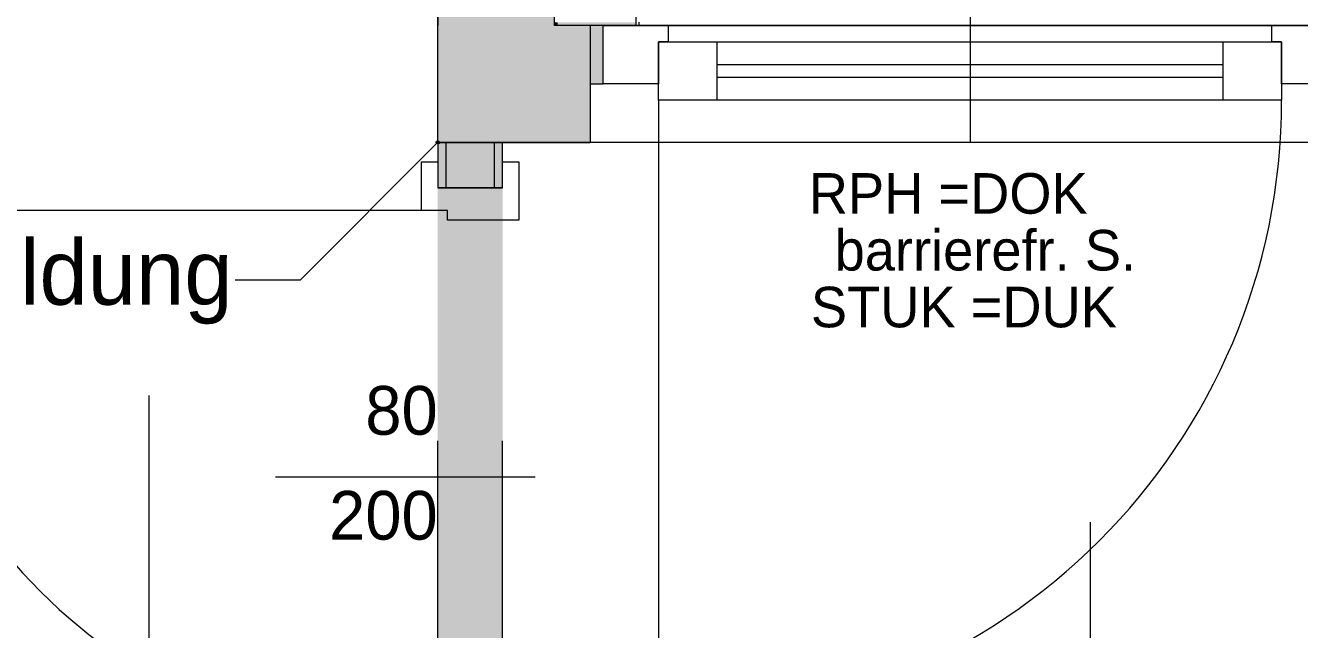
# Model space of a CAD drawing. Header units: metres. Extents: x -4 to 206, y -18 to 45.
# Drawn here: x 2.81 to 4.772, y -1.46 to -0.53 of the extents above; entities that cross this region are included whole.
import ezdxf

# ---------------------------------------------------------------- set-up
doc = ezdxf.new("R2010")
doc.units = ezdxf.units.M
doc.header["$MEASUREMENT"] = 0
for name, pattern in [('Achse', [0.004, 0.002, -0.001, 0, -0.001]), ('Punkt 1_1', [0.075, 0.025, -0.05]), ('Schnittlinie', [0.006, 0.003, -0.0015, 0, -0.0015]), ('Untersicht', [0.001, 0.0005, -0.0005])]:
    doc.linetypes.add(name, pattern=pattern)
for name, color, linetype in [('2._2.Stock PP STG1_4_000 Achsraster', 7, 'Continuous'), ('2._2.Stock PP STG1_4_110 Wand Aussen', 7, 'Continuous'), ('2._2.Stock PP STG1_4_130 Wand Innen', 7, 'Continuous'), ('2._2.Stock PP STG1_4_210 Decke', 7, 'Continuous'), ('2._2.Stock PP STG1_4_220 Bodenaufbau', 7, 'Continuous'), ('2._2.Stock PP STG1_4_851 Marker Schnitt', 7, 'Continuous'), ('2._2.Stock PP STG1_4_955 Polierplan Beschriftung', 7, 'Continuous')]:
    doc.layers.add(name, color=color, linetype=linetype)
doc.styles.add('ERSTELLTER_STIL_2', font='')
doc.styles.get('ERSTELLTER_STIL_2').set_extended_font_data('Eurostile')

msp = doc.modelspace()

# ---------------------------------------------------------------- hatches: boundary and pattern name
at = {"layer": '2._2.Stock PP STG1_4_110 Wand Aussen', "linetype": 'Continuous', "lineweight": 13, "true_color": 0x3f7f02}
for points in [[(3.445, -0.31), (3.445, -0.53), (3.625, -0.53), (3.625, -0.31)], [(3.625, -0.53), (3.445, -0.53), (3.445, -0.71)], [(3.625, -0.53), (3.445, -0.71), (3.625, -0.71)], [(3.625, -0.53), (3.625, -0.71), (3.68, -0.71), (3.68, -0.62), (3.68, -0.53)]]:
    msp.add_hatch(color=76, dxfattribs=at).paths.add_polyline_path(points)
at = {"layer": '2._2.Stock PP STG1_4_110 Wand Aussen', "linetype": 'Continuous', "lineweight": 0, "true_color": 0x373737}
for points in [[(3.63, -0.525), (3.625, -0.525), (3.625, -0.53)], [(3.63, -0.525), (3.625, -0.53), (3.63, -0.53)], [(3.63, -0.525), (3.63, -0.53), (3.75, -0.53), (3.75, -0.525)]]:
    msp.add_hatch(color=250, dxfattribs=at).paths.add_polyline_path(points)
at = {"layer": '2._2.Stock PP STG1_4_110 Wand Aussen', "linetype": 'Continuous', "lineweight": 13, "true_color": 0xff6400}
msp.add_hatch(color=30, dxfattribs=at).paths.add_polyline_path([(3.7, -0.53), (3.68, -0.53), (3.68, -0.62), (3.7, -0.62)])
at = {"layer": '2._2.Stock PP STG1_4_130 Wand Innen', "linetype": 'Continuous', "lineweight": 13, "true_color": 0xfb02fe}
for points in [[(3.445, -0.71), (3.445, -0.78), (3.4575, -0.78), (3.4575, -0.71)], [(3.5325, -0.71), (3.5325, -0.78), (3.545, -0.78), (3.545, -0.71)]]:
    msp.add_hatch(color=6, dxfattribs=at).paths.add_polyline_path(points)
at = {"layer": '2._2.Stock PP STG1_4_130 Wand Innen', "linetype": 'Continuous', "lineweight": 13, "true_color": 0xffaa00}
msp.add_hatch(color=40, dxfattribs=at).paths.add_polyline_path([(3.4575, -0.71), (3.4575, -0.78), (3.5325, -0.78), (3.5325, -0.71)])
at = {"layer": '2._2.Stock PP STG1_4_130 Wand Innen', "linetype": 'Continuous', "lineweight": 0, "true_color": 0xffffff}
msp.add_hatch(color=7, dxfattribs=at).paths.add_polyline_path([(3.545, -0.78), (3.445, -0.78), (3.445, -1.67), (3.545, -1.67)])
at = {"layer": '2._2.Stock PP STG1_4_955 Polierplan Beschriftung', "linetype": 'Continuous', "lineweight": 13, "true_color": 0xfb02fe}
msp.add_hatch(color=6, dxfattribs=at).paths.add_polyline_path([(3.4425, -0.71), (3.4427, -0.711), (3.4432, -0.7118), (3.444, -0.7123), (3.445, -0.7125), (3.446, -0.7123), (3.4468, -0.7118), (3.4473, -0.711), (3.4475, -0.71), (3.4473, -0.709), (3.4468, -0.7082), (3.446, -0.7077), (3.445, -0.7075), (3.444, -0.7077), (3.4432, -0.7082), (3.4427, -0.709)])

# ---------------------------------------------------------------- linework, layer by layer
at = {"layer": '2._2.Stock PP STG1_4_000 Achsraster', "color": 5, "linetype": 'Achse', "lineweight": 0, "ltscale": 1000}
msp.add_line((3, 3), (3, -18), dxfattribs=at)
at = {"layer": '2._2.Stock PP STG1_4_110 Wand Aussen', "color": 7, "linetype": 'Continuous', "lineweight": 13, "ltscale": 1000}
for p, q in [((4.265, -0.0109), (4.265, -0.71)), ((3.75, -0.405), (3.75, -0.53)), ((3.755, -0.525), (3.755, -0.53)), ((3.755, -0.525), (3.755, -0.53)), ((3.75, -0.53), (3.68, -0.53)), ((3.75, -0.53), (3.68, -0.53)), ((3.75, -0.53), (3.68, -0.53)), ((3.7, -0.53), (3.8, -0.53)), ((3.7, -0.62), (3.7, -0.53)), ((3.75, -0.53), (3.755, -0.53)), ((3.75, -0.53), (3.755, -0.53)), ((3.75, -0.53), (3.755, -0.53)), ((3.8, -0.53), (4.73, -0.53)), ((3.8, -0.53), (3.8, -0.555)), ((4.73, -0.555), (4.73, -0.53)), ((4.73, -0.53), (4.83, -0.53)), ((3.8, -0.555), (3.785, -0.555)), ((3.785, -0.555), (3.785, -0.62)), ((3.785, -0.645), (3.785, -0.555)), ((3.785, -0.555), (3.875, -0.555)), ((3.875, -0.555), (4.655, -0.555)), ((3.875, -0.555), (3.875, -0.645)), ((4.655, -0.645), (4.655, -0.555)), ((4.655, -0.555), (4.745, -0.555)), ((4.745, -0.555), (4.73, -0.555)), ((4.745, -0.62), (4.745, -0.555)), ((4.745, -0.555), (4.745, -0.645)), ((3.875, -0.59), (4.655, -0.59)), ((3.785, -0.62), (3.7, -0.62)), ((4.655, -0.61), (3.875, -0.61)), ((4.83, -0.62), (4.745, -0.62)), ((3.875, -0.645), (3.785, -0.645)), ((4.655, -0.645), (3.875, -0.645)), ((4.745, -0.645), (4.655, -0.645)), ((4.85, -0.71), (3.68, -0.71)), ((3.68, -0.71), (3.68, -0.71))]:
    msp.add_line(p, q, dxfattribs=at)
at = {"layer": '2._2.Stock PP STG1_4_110 Wand Aussen', "color": 7, "linetype": 'Continuous', "lineweight": 18, "ltscale": 1000}
for p, q in [((3.625, -0.525), (3.625, -0.53)), ((3.625, -0.525), (3.625, -0.53)), ((3.68, -0.53), (3.625, -0.53)), ((3.68, -0.53), (3.68, -0.62)), ((3.68, -0.53), (3.68, -0.62)), ((3.68, -0.53), (3.68, -0.62)), ((3.68, -0.62), (3.68, -0.71)), ((3.68, -0.62), (3.68, -0.71))]:
    msp.add_line(p, q, dxfattribs=at)
at = {"layer": '2._2.Stock PP STG1_4_110 Wand Aussen', "color": 8, "linetype": 'Continuous', "lineweight": 0, "ltscale": 1000}
msp.add_line((3.785, -0.645), (3.785, -1.605), dxfattribs=at)
at = {"layer": '2._2.Stock PP STG1_4_110 Wand Aussen', "color": 8, "linetype": 'Punkt 1_1', "lineweight": 13, "ltscale": 1000}
msp.add_line((4.85, -0.71), (3.68, -0.71), dxfattribs=at)
at = {"layer": '2._2.Stock PP STG1_4_110 Wand Aussen', "color": 7, "linetype": 'Continuous', "lineweight": 18, "ltscale": 1000, "flags": 128}
for points in [[(3.445, -0.31), (3.445, -0.53)], [(3.445, -0.71), (3.445, -0.53)], [(3.445, -0.71), (3.68, -0.71)]]:
    msp.add_lwpolyline(points, dxfattribs=at)
at = {"layer": '2._2.Stock PP STG1_4_110 Wand Aussen', "color": 7, "linetype": 'Continuous', "lineweight": 13, "ltscale": 1000, "flags": 128}
msp.add_lwpolyline([(3.7, -0.53), (3.68, -0.53), (3.68, -0.62), (3.7, -0.62)], close=True, dxfattribs=at)
at = {"layer": '2._2.Stock PP STG1_4_110 Wand Aussen', "color": 8, "linetype": 'Continuous', "lineweight": 0, "ltscale": 1000}
msp.add_arc((3.785, -0.645), 0.96, 270, 0, dxfattribs=at)
at = {"layer": '2._2.Stock PP STG1_4_130 Wand Innen', "color": 7, "linetype": 'Continuous', "lineweight": 18, "ltscale": 1000}
for p, q in [((3.4575, -0.71), (3.4575, -0.78)), ((3.5325, -0.78), (3.5325, -0.71)), ((3.4575, -0.78), (3.445, -0.78)), ((3.4575, -0.78), (3.445, -0.78)), ((3.4575, -0.78), (3.445, -0.78)), ((3.5325, -0.78), (3.4575, -0.78)), ((3.5325, -0.78), (3.4575, -0.78)), ((3.5325, -0.78), (3.4575, -0.78)), ((3.545, -0.78), (3.5325, -0.78)), ((3.545, -0.78), (3.5325, -0.78)), ((3.545, -0.78), (3.5325, -0.78))]:
    msp.add_line(p, q, dxfattribs=at)
at = {"layer": '2._2.Stock PP STG1_4_130 Wand Innen', "color": 7, "linetype": 'Continuous', "lineweight": 13, "ltscale": 1000}
for p, q in [((3.42, -0.815), (3.42, -0.74)), ((3.42, -0.74), (3.445, -0.74)), ((3.445, -0.74), (3.445, -0.78)), ((3.545, -0.78), (3.545, -0.74)), ((3.545, -0.74), (3.57, -0.74)), ((3.57, -0.74), (3.57, -0.83)), ((3.445, -0.78), (3.545, -0.78)), ((3.42, -0.815), (2.59, -0.815)), ((3.46, -0.815), (3.42, -0.815)), ((3.46, -0.83), (3.46, -0.815)), ((3.57, -0.83), (3.46, -0.83)), ((3.195, -1.225), (3.595, -1.225))]:
    msp.add_line(p, q, dxfattribs=at)
at = {"layer": '2._2.Stock PP STG1_4_130 Wand Innen', "color": 8, "linetype": 'Untersicht', "lineweight": 13, "ltscale": 1000}
for p, q in [((3.445, -1.67), (3.445, -0.78)), ((3.545, -1.67), (3.545, -0.78))]:
    msp.add_line(p, q, dxfattribs=at)
at = {"layer": '2._2.Stock PP STG1_4_130 Wand Innen', "color": 7, "linetype": 'Continuous', "lineweight": 18, "ltscale": 1000, "flags": 128}
for points in [[(3.445, -0.71), (3.445, -0.78)], [(3.545, -0.71), (3.445, -0.71)], [(3.545, -0.78), (3.545, -0.71)]]:
    msp.add_lwpolyline(points, dxfattribs=at)
at = {"layer": '2._2.Stock PP STG1_4_130 Wand Innen', "color": 7, "linetype": 'Continuous', "lineweight": 13, "ltscale": 1000}
msp.add_arc((3.42, -0.815), 0.83, 180, 270, dxfattribs=at)
at = {"layer": '2._2.Stock PP STG1_4_210 Decke', "color": 7, "linetype": 'Continuous', "lineweight": 13, "ltscale": 1000, "true_color": 0xf4f4f4, "flags": 128}
msp.add_lwpolyline([(3.625, -0.13), (0.1305, -0.13), (0.1845, -14.87), (5.505, -14.87), (5.505, -15.84), (13.475, -15.84), (13.475, -14.87), (18.8055, -14.87), (18.8546, -0.13), (15.325, -0.13), (15.325, -0.53), (12.96, -0.53), (12.96, 0.67), (6.02, 0.67), (6.02, -0.53), (3.625, -0.53)], close=True, dxfattribs=at)
msp.add_lwpolyline([(3.625, -0.13), (0.1305, -0.13), (0.1845, -14.87), (5.505, -14.87), (5.505, -15.84), (13.475, -15.84), (13.475, -14.87), (18.8055, -14.87), (18.8546, -0.13), (15.325, -0.13), (15.325, -0.53), (12.96, -0.53), (12.96, 0.67), (6.02, 0.67), (6.02, -0.53), (3.625, -0.53)], close=True, dxfattribs=at)
msp.add_lwpolyline([(3.625, -0.13), (0.1305, -0.13), (0.1845, -14.87), (5.505, -14.87), (5.505, -15.84), (13.475, -15.84), (13.475, -14.87), (18.8055, -14.87), (18.8546, -0.13), (15.325, -0.13), (15.325, -0.53), (12.96, -0.53), (12.96, 0.67), (6.02, 0.67), (6.02, -0.53), (3.625, -0.53)], close=True, dxfattribs=at)
at = {"layer": '2._2.Stock PP STG1_4_220 Bodenaufbau', "color": 7, "linetype": 'Continuous', "lineweight": 13, "ltscale": 1000, "true_color": 0xf4f4f4, "flags": 128}
msp.add_lwpolyline([(3.445, -0.31), (0.3111, -0.31), (0.3639, -14.69), (5.685, -14.69), (5.685, -15.66), (13.295, -15.66), (13.295, -14.69), (18.6261, -14.69), (18.674, -0.31), (15.505, -0.31), (15.505, -0.71), (12.78, -0.71), (12.78, 0.49), (6.2, 0.49), (6.2, -0.71), (3.445, -0.71)], close=True, dxfattribs=at)
at = {"layer": '2._2.Stock PP STG1_4_851 Marker Schnitt', "color": 7, "linetype": 'Schnittlinie', "lineweight": 13, "ltscale": 1000}
msp.add_line((4.45, 4.805), (4.45, -18), dxfattribs=at)
at = {"layer": '2._2.Stock PP STG1_4_955 Polierplan Beschriftung', "color": 6, "linetype": 'Continuous', "lineweight": 13, "ltscale": 1000, "true_color": 0xfb02fe}
for p, q in [((3.4432, -0.7118), (3.2329, -0.9221)), ((3.2329, -0.9221), (3.1329, -0.9221))]:
    msp.add_line(p, q, dxfattribs=at)
msp.add_circle((3.445, -0.71), 0.0025, dxfattribs=at)

# ---------------------------------------------------------------- texts
at = {"layer": '2._2.Stock PP STG1_4_110 Wand Aussen', "color": 7, "linetype": 'Continuous', "lineweight": 13, "char_height": 0.0625, "attachment_point": 9, "style": 'ERSTELLTER_STIL_2'}
for s, insert in [('\\A1;{\\pqr;\\pt0;\\fEurostile|b0|i0|c0|p0;\\W1.000000;RPH =DOK}', (4.4462, -0.8208)), ('\\A1;{\\pqr;\\pt0;\\fEurostile|b0|i0|c0|p0;\\W1.000000;barrierefr. S. }', (4.5208, -0.9083)), ('\\A1;{\\pqr;\\pt0;\\fEurostile|b0|i0|c0|p0;\\W1.000000;STUK =DUK}', (4.4912, -0.9958))]:
    msp.add_mtext(s, dxfattribs=dict(at, insert=insert))
at = {"layer": '2._2.Stock PP STG1_4_130 Wand Innen', "color": 7, "linetype": 'Continuous', "lineweight": 13, "char_height": 0.075, "attachment_point": 9, "style": 'ERSTELLTER_STIL_2'}
for s, insert in [('\\A1;{\\pqr;\\pt0;\\fEurostile|b0|i0|c0|p0;\\W1.000000;80}', (3.445, -1.1614)), ('\\A1;{\\pqr;\\pt0;\\fEurostile|b0|i0|c0|p0;\\W1.000000;200}', (3.445, -1.323))]:
    msp.add_mtext(s, dxfattribs=dict(at, insert=insert))
at = {"layer": '2._2.Stock PP STG1_4_955 Polierplan Beschriftung', "color": 6, "linetype": 'Continuous', "lineweight": 13, "true_color": 0xfb02fe, "insert": (2.3186, -0.9252), "char_height": 0.1, "attachment_point": 4, "style": 'ERSTELLTER_STIL_2'}
msp.add_mtext('\\A1;{\\pql;\\fEurostile|b0|i0|c0|p0;\\W1.000000;Fugenbildung}', dxfattribs=at)

doc.saveas('drawing.dxf')
